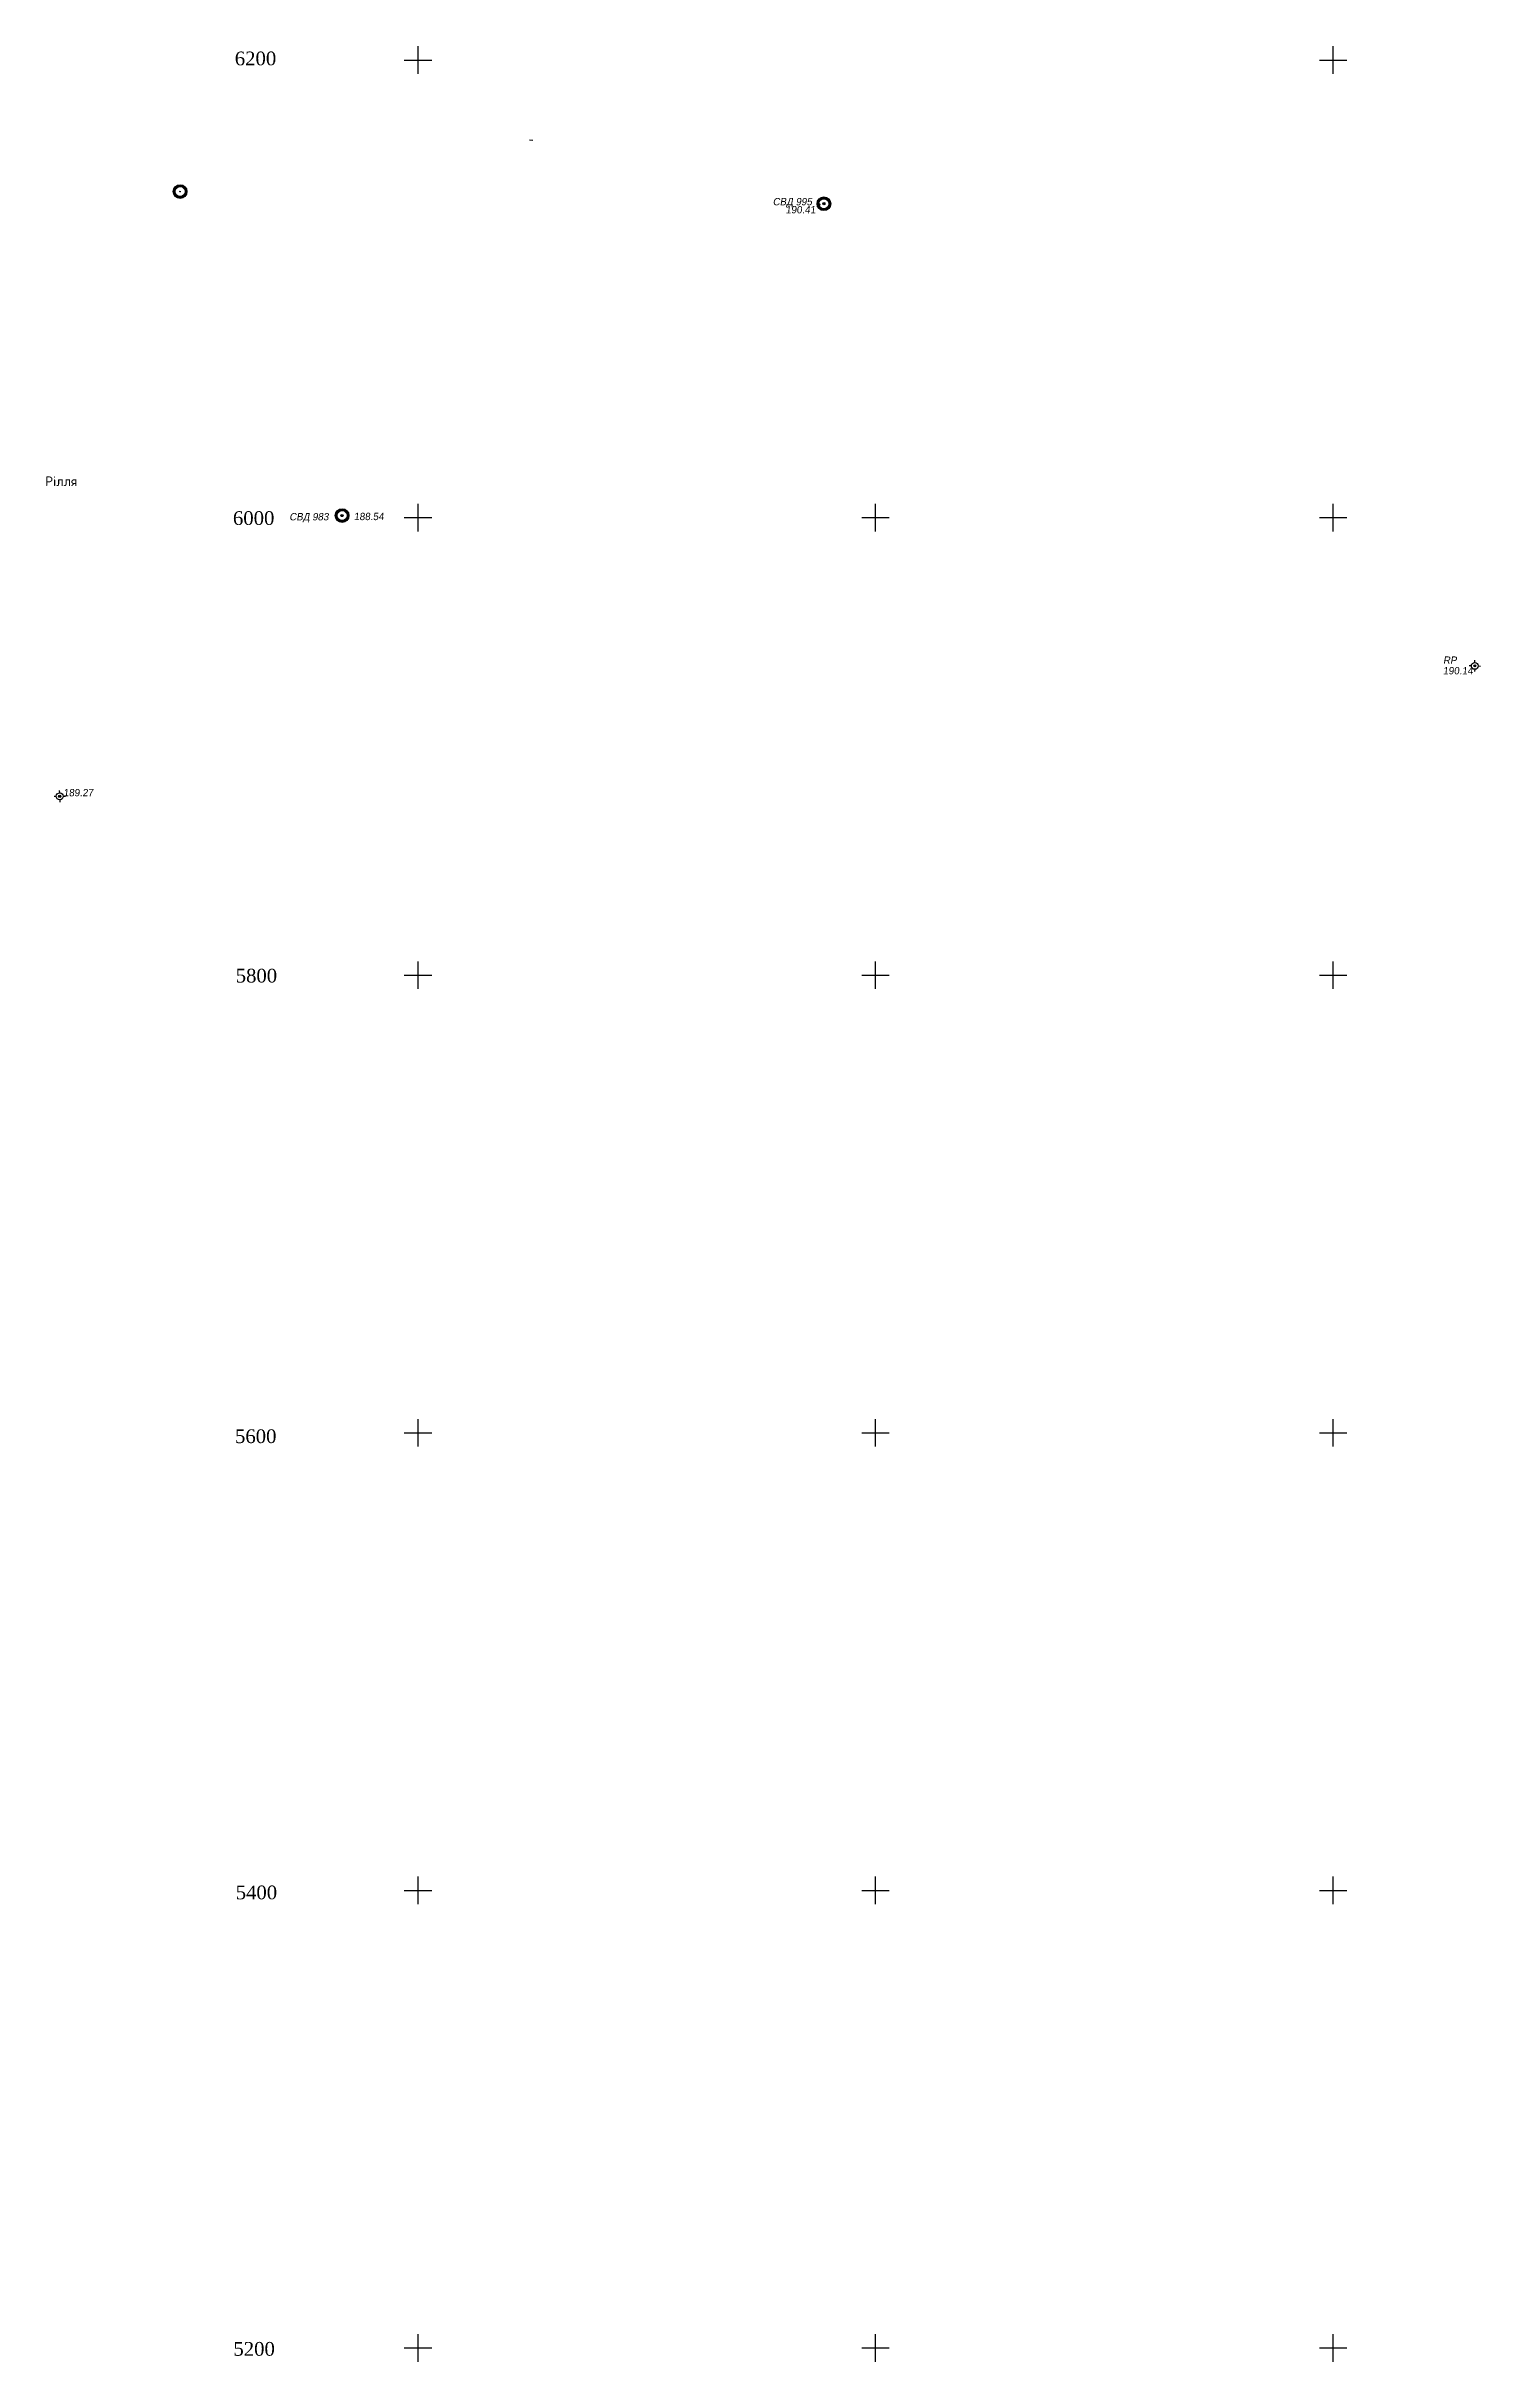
# Model space of a CAD drawing. Header units: millimetres. Extents: x 3233000 to 6468300, y 5635113 to 11269398.
# Drawn here: x 3234038 to 3234664, y 5635194 to 5636206 of the extents above; entities that cross this region are included whole.
import ezdxf
from ezdxf.enums import TextEntityAlignment as Align

# ---------------------------------------------------------------- set-up
doc = ezdxf.new("R2010")
doc.units = ezdxf.units.MM
doc.header["$LTSCALE"] = 2
doc.header["$PDMODE"] = 32
doc.header["$PDSIZE"] = 0.3
doc.linetypes.add('DASHED2', pattern=[9.525, 6.35, -3.175])
for name, color, linetype in [('NB', 7, 'Continuous'), ('POINT_OBJ', 7, 'Continuous'), ('ввскр.бровка', 7, 'Continuous'), ('ВЫСОТЫ', 7, 'Continuous'), ('ИМЕНА', 7, 'Continuous'), ('кресты', 7, 'Continuous'), ('ПИКЕТЫ', 7, 'Continuous'), ('ПРОМЫШЛЕННЫЕ', 7, 'Continuous'), ('ПУНКТЫ', 7, 'Continuous'), ('РЕЛЬЕФ', 7, 'Continuous'), ('ТОКА_СТ', 1, 'Continuous')]:
    doc.layers.add(name, color=color, linetype=linetype)
doc.styles.add('Bodex1', font='isocpeur.ttf', dxfattribs={"height": 1.9})
doc.styles.add('grad', font='grad.shx')
doc.styles.add('universw', font='universw.shx', dxfattribs={"oblique": 10})
doc.styles.add('user', font='symeteo.shx', dxfattribs={"height": 2.5})

# ---------------------------------------------------------------- blocks, each defined once
blk = doc.blocks.new('piket')
at = {"layer": 'ПИКЕТЫ', "linetype": 'Continuous'}
h = blk.add_hatch(color=7, dxfattribs=at)
edge = h.paths.add_edge_path()
edge.add_arc((0, 0), 0.3, 0, 360)
at = {"layer": 'ПИКЕТЫ', "color": 7, "linetype": 'Continuous'}
blk.add_circle((0, 0), 0.3, dxfattribs=at)
at = {"layer": 'ВЫСОТЫ', "style": 'universw', "oblique": 6}
blk.add_attdef('H', (1.88, -0.23), '', height=2, dxfattribs=at)
at = {"layer": 'ИМЕНА', "style": 'universw', "oblique": 10}
blk.add_attdef('NAME', text='', height=2, dxfattribs=at).set_placement((0, 2.37), align=Align.CENTER)
at = {"layer": 'ТОКА_СТ', "style": 'universw', "oblique": 6, "flags": 1}
blk.add_attdef('POINT', text='', height=2, dxfattribs=at).set_placement((0, -2.79), align=Align.CENTER)
blk = doc.blocks.new('89_1')
h = blk.add_hatch(color=256)
h.paths.add_polyline_path([(-1.5, 0, 1), (1.5, 0, 1)])
h.paths.add_polyline_path([(1.1, 0, -1), (-1.1, 0, -1)], flags=16)
h.paths.add_polyline_path([(0.06, 0, -1), (-0.06, 0, -1)], flags=0)
for radius in [1.5, 1.1, 0.0622]:
    blk.add_circle((0, 0), radius)
at = {"color": 7, "linetype": 'Continuous', "style": 'user', "flags": 8}
blk.add_attdef('ddddd', (2.53, -1.14), '', height=2.5, dxfattribs=at)
at = {"color": 7, "linetype": 'Continuous', "style": 'grad', "oblique": 10, "width": 0.7}
for tag, p in [('P37', (6.48, 0.16)), ('P4', (6.45, -2.94))]:
    blk.add_attdef(tag, text='', height=2.5, dxfattribs=at).set_placement(p, align=Align.CENTER)
blk = doc.blocks.new('5_1')
at = {"linetype": 'Continuous'}
h = blk.add_hatch(color=7, dxfattribs=at)
edge = h.paths.add_edge_path()
edge.add_arc((0, 0), 0.0588, 0, 360)
at = {"color": 7, "linetype": 'Continuous'}
for p, q in [((-0.75, 0), (-1.25, 0)), ((0, 0.75), (0, 1.25)), ((0.75, 0), (1.25, 0)), ((0, -0.75), (0, -1.25))]:
    blk.add_line(p, q, dxfattribs=at)
for radius in [0.75, 0.0588]:
    blk.add_circle((0, 0), radius, dxfattribs=at)
at = {"color": 7, "linetype": 'Continuous', "style": 'grad', "oblique": 10, "width": 0.7}
blk.add_attdef('P37', text='', height=2.5, dxfattribs=at).set_placement((-2, 0), align=Align.MIDDLE_RIGHT)
at = {"color": 7, "linetype": 'Continuous', "style": 'user', "flags": 8}
blk.add_attdef('ddddd', text='', height=2.5, dxfattribs=at).set_placement((2, 0), align=Align.MIDDLE_LEFT)
at = {"color": 7, "linetype": 'Continuous', "style": 'grad', "oblique": 10, "width": 0.7}
blk.add_attdef('P4', (2, 0.7), '', height=2.5, dxfattribs=at)
blk.add_attdef('P69', text='', height=2.5, dxfattribs=at).set_placement((2, -0.7), align=Align.TOP_LEFT)

msp = doc.modelspace()

# ---------------------------------------------------------------- linework, layer by layer
at = {"layer": 'POINT_OBJ', "color": 7, "linetype": 'Continuous'}
for p in [(3234377.4, 5636137.2, 190.4), (3234166.8, 5636000.9, 188.5), (3234661.9, 5635935.2, 190.1)]:
    msp.add_point(p, dxfattribs=at)
at = {"layer": 'кресты', "color": 7, "linetype": 'Continuous'}
for p, q in [((3234200, 5636194), (3234200, 5636206)), ((3234600, 5636194), (3234600, 5636206)), ((3234194, 5636200), (3234206, 5636200)), ((3234594, 5636200), (3234606, 5636200)), ((3234200, 5635994), (3234200, 5636006)), ((3234400, 5635994), (3234400, 5636006)), ((3234600, 5635994), (3234600, 5636006)), ((3234194, 5636000), (3234206, 5636000)), ((3234394, 5636000), (3234406, 5636000)), ((3234594, 5636000), (3234606, 5636000)), ((3234194, 5635800), (3234206, 5635800)), ((3234200, 5635794), (3234200, 5635806)), ((3234394, 5635800), (3234406, 5635800)), ((3234400, 5635794), (3234400, 5635806)), ((3234594, 5635800), (3234606, 5635800)), ((3234600, 5635794), (3234600, 5635806)), ((3234200, 5635594), (3234200, 5635606)), ((3234400, 5635594), (3234400, 5635606)), ((3234600, 5635594), (3234600, 5635606)), ((3234194, 5635600), (3234206, 5635600)), ((3234394, 5635600), (3234406, 5635600)), ((3234594, 5635600), (3234606, 5635600)), ((3234200, 5635394), (3234200, 5635406)), ((3234400, 5635394), (3234400, 5635406)), ((3234600, 5635394), (3234600, 5635406)), ((3234194, 5635400), (3234206, 5635400)), ((3234394, 5635400), (3234406, 5635400)), ((3234594, 5635400), (3234606, 5635400)), ((3234200, 5635194), (3234200, 5635206)), ((3234400, 5635194), (3234400, 5635206)), ((3234600, 5635194), (3234600, 5635206)), ((3234194, 5635200), (3234206, 5635200)), ((3234394, 5635200), (3234406, 5635200)), ((3234594, 5635200), (3234606, 5635200))]:
    msp.add_line(p, q, dxfattribs=at)
at = {"layer": 'кресты', "color": 7, "linetype": 'DASHED2', "lineweight": 20}
msp.add_point((3234043.4, 5635878.3, 189.3), dxfattribs=at)
at = {"layer": 'РЕЛЬЕФ', "color": 34, "linetype": 'Continuous'}
msp.add_lwpolyline([(3234250.2, 5636164.9), (3234248.7, 5636165)], dxfattribs=at)

# ---------------------------------------------------------------- block references
at = {"layer": 'ПИКЕТЫ', "color": 4}
ref = msp.add_blockref('piket', (3234377.4, 5636137.2, 190.4), dxfattribs=dict(at, xscale=1.6, yscale=1.6, zscale=1.6))
ref.add_attrib('H', '190.41', (3234360.7, 5636133, -114.2), dxfattribs={"layer": 'ВЫСОТЫ', "height": 3.2, "style": 'universw', "oblique": 6})
ref.add_attrib('NAME', 'СВД 995', dxfattribs={"layer": 'ИМЕНА', "height": 3.2, "style": 'universw', "oblique": 10}).set_placement((3234363.6, 5636136.5, 190.4), align=Align.CENTER)
at = {"layer": 'ПИКЕТЫ', "color": 4, "xscale": 1.75, "yscale": 1.75, "zscale": 1.75}
msp.add_blockref('piket', (3234375.1, 5636136.8), dxfattribs=at)
at = {"layer": 'ПИКЕТЫ', "color": 4}
ref = msp.add_blockref('piket', (3234166.8, 5636000.9, 188.5), dxfattribs=dict(at, xscale=1.6, yscale=1.6, zscale=1.6))
ref.add_attrib('H', '188.54', (3234172, 5635998.9, -113.1), dxfattribs={"layer": 'ВЫСОТЫ', "height": 3.2, "style": 'universw', "oblique": 6})
ref.add_attrib('NAME', 'СВД 983', dxfattribs={"layer": 'ИМЕНА', "height": 3.2, "style": 'universw', "oblique": 10}).set_placement((3234152.3, 5635998.8, 188.5), align=Align.CENTER)
ref = msp.add_blockref('piket', (3234661.9, 5635935.2, 190.1), dxfattribs=dict(at, xscale=1.6, yscale=1.6, zscale=1.6))
ref.add_attrib('H', '190.14', (3234648, 5635931.5, -114.1), dxfattribs={"layer": 'ВЫСОТЫ', "height": 3.2, "style": 'universw', "oblique": 6})
ref.add_attrib('NAME', 'RP', dxfattribs={"layer": 'ИМЕНА', "height": 3.2, "style": 'universw', "oblique": 10}).set_placement((3234651, 5635936.1, 190.1), align=Align.CENTER)
ref = msp.add_blockref('piket', (3234043.4, 5635878.2, 189.3), dxfattribs=dict(at, xscale=1.6, yscale=1.6, zscale=1.6))
ref.add_attrib('H', '189.27', (3234045, 5635878.2, -113.6), dxfattribs={"layer": 'ВЫСОТЫ', "height": 3.2, "style": 'universw', "oblique": 6})
ref = msp.add_blockref('piket', (3234043.4, 5635878.2, 189.3), dxfattribs=dict(at, xscale=1.6, yscale=1.6, zscale=1.6))
ref.add_attrib('H', '189.27', (3234045, 5635878.2, -113.6), dxfattribs={"layer": 'ВЫСОТЫ', "height": 3.2, "style": 'universw', "oblique": 6})
ref = msp.add_blockref('piket', (3234043.4, 5635878.2, 189.3), dxfattribs=dict(at, xscale=1.6, yscale=1.6, zscale=1.6))
ref.add_attrib('H', '189.27', (3234045, 5635878.2, -113.6), dxfattribs={"layer": 'ВЫСОТЫ', "height": 3.2, "style": 'universw', "oblique": 6})
at = {"layer": 'ПРОМЫШЛЕННЫЕ', "color": 7, "linetype": 'Continuous', "xscale": 2, "yscale": 2, "zscale": 2}
for p, rotation in [((3234096, 5636142.5), 359.9224657084385), ((3234377.4, 5636137.2), 337.164673084116), ((3234166.8, 5636000.9), 351.1784188420045)]:
    msp.add_blockref('89_1', p, dxfattribs=dict(at, rotation=rotation))
at = {"layer": 'ПУНКТЫ', "color": 7, "linetype": 'Continuous', "xscale": 2, "yscale": 2, "zscale": 2}
for p, rotation in [((3234661.9, 5635935.2), 358.7693478158524), ((3234043.4, 5635878.2, 189.3), 0.982932777762484)]:
    msp.add_blockref('5_1', p, dxfattribs=dict(at, rotation=rotation))

# ---------------------------------------------------------------- texts
at = {"layer": 'NB', "color": 7, "linetype": 'Continuous', "insert": (3234037, 5636018), "char_height": 4.248, "width": 11.9, "attachment_point": 1, "style": 'Bodex1'}
msp.add_mtext('{\\fISOCPEUR|b0|i0|c204|p34;Рілля}', dxfattribs=at)
at = {"layer": 'ввскр.бровка', "color": 7, "linetype": 'Continuous', "char_height": 6, "width": 23.85, "attachment_point": 1}
for s, insert in [('{\\fTimes New Roman|b0|i0|c0|p18;6200}', (3234119.9, 5636203.7)), ('{\\fTimes New Roman|b0|i0|c0|p18;6000}', (3234119.1, 5636002.8)), ('{\\fTimes New Roman|b0|i0|c0|p18;5800}', (3234120.3, 5635802.8)), ('{\\fTimes New Roman|b0|i0|c0|p18;5600}', (3234120, 5635601.5)), ('{\\fTimes New Roman|b0|i0|c0|p18;5400}', (3234120.3, 5635402.1)), ('{\\fTimes New Roman|b0|i0|c0|p18;5200}', (3234119.3, 5635202.6))]:
    msp.add_mtext(s, dxfattribs=dict(at, insert=insert))

doc.saveas('drawing.dxf')
